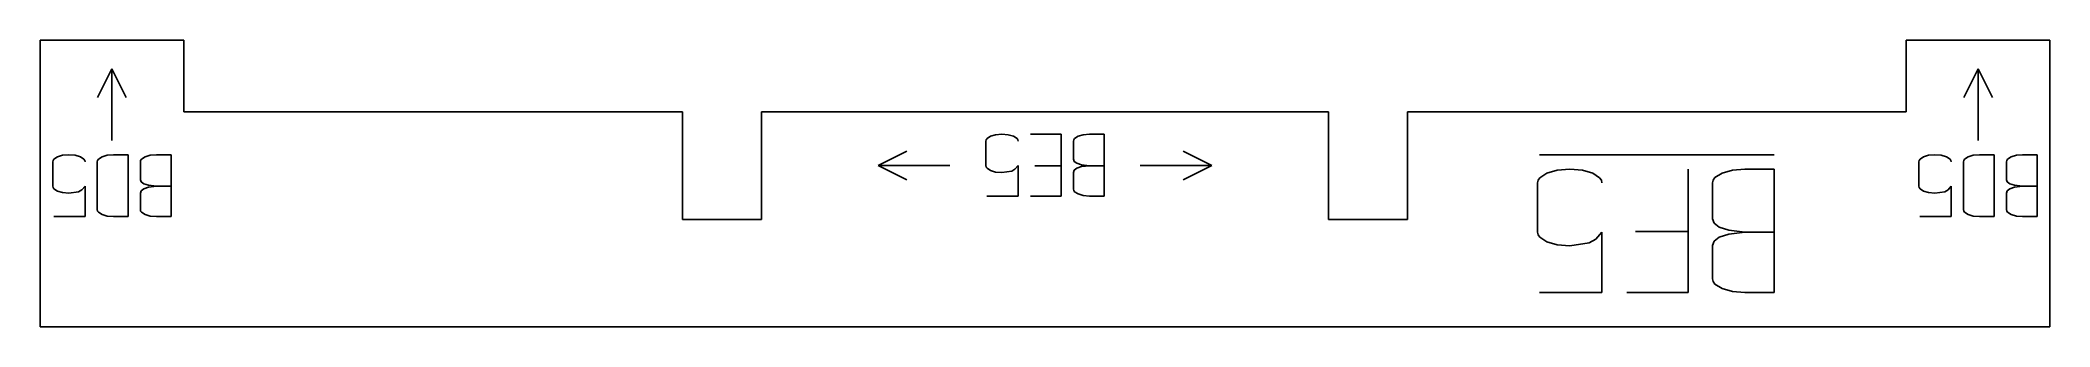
# Model space of a CAD drawing. Header units: millimetres. Extents: x 533 to 673, y -204 to -184.
import ezdxf

# ---------------------------------------------------------------- set-up
doc = ezdxf.new("R2010")
doc.units = ezdxf.units.MM
doc.layers.add('coding', color=2, linetype='Continuous')

msp = doc.modelspace()

# ---------------------------------------------------------------- linework, layer by layer
for p, q in [((533.28, -203.65), (533.28, -183.65)), ((533.28, -183.65), (543.28, -183.65)), ((543.28, -183.65), (543.28, -188.65)), ((663.28, -183.65), (673.28, -183.65)), ((663.28, -188.65), (663.28, -183.65)), ((673.28, -183.65), (673.28, -203.65)), ((543.28, -188.65), (578.03, -188.65)), ((578.03, -188.65), (578.03, -196.15)), ((583.53, -188.65), (623.03, -188.65)), ((583.53, -196.15), (583.53, -188.65)), ((623.03, -188.65), (623.03, -196.15)), ((628.53, -196.15), (628.53, -188.65)), ((663.28, -188.65), (628.53, -188.65)), ((578.03, -196.15), (583.53, -196.15)), ((623.03, -196.15), (628.53, -196.15)), ((673.28, -203.65), (533.28, -203.65))]:
    msp.add_line(p, q)
at = {"layer": 'coding'}
for p, q in [((537.28, -187.65), (538.28, -185.65)), ((538.28, -190.65), (538.28, -185.65)), ((539.28, -187.65), (538.28, -185.65)), ((667.28, -187.65), (668.28, -185.65)), ((668.28, -190.65), (668.28, -185.65)), ((669.28, -187.65), (668.28, -185.65)), ((599.48, -190.35), (599.24, -190.5)), ((599.24, -190.5), (599.48, -190.35)), ((599.84, -190.24), (599.48, -190.35)), ((599.48, -190.35), (599.84, -190.24)), ((599.84, -190.24), (600.28, -190.21)), ((600.28, -190.21), (600.72, -190.24)), ((600.72, -190.24), (601.09, -190.35)), ((601.09, -190.35), (600.72, -190.24)), ((601.09, -190.35), (601.33, -190.5)), ((601.33, -190.5), (601.09, -190.35)), ((604.4, -190.21), (602.28, -190.21)), ((602.28, -190.21), (604.4, -190.21)), ((604.4, -190.21), (604.4, -194.52)), ((604.4, -192.42), (604.4, -190.21)), ((605.34, -190.5), (605.59, -190.35)), ((605.59, -190.35), (605.34, -190.5)), ((605.59, -190.35), (605.95, -190.24)), ((605.95, -190.24), (605.59, -190.35)), ((605.95, -190.24), (606.38, -190.21)), ((606.38, -190.21), (605.95, -190.24)), ((606.38, -190.21), (607.4, -190.21)), ((607.4, -190.21), (606.38, -190.21)), ((607.4, -190.21), (607.4, -192.41)), ((607.4, -194.52), (607.4, -190.21)), ((534.48, -191.79), (534.24, -191.94)), ((534.24, -191.94), (534.48, -191.79)), ((534.84, -191.68), (534.48, -191.79)), ((534.48, -191.79), (534.84, -191.68)), ((534.84, -191.68), (535.28, -191.65)), ((535.28, -191.65), (535.72, -191.68)), ((535.72, -191.68), (536.09, -191.79)), ((536.09, -191.79), (535.72, -191.68)), ((536.09, -191.79), (536.33, -191.94)), ((536.33, -191.94), (536.09, -191.79)), ((537.34, -191.94), (537.59, -191.78)), ((537.59, -191.78), (537.34, -191.94)), ((537.59, -191.78), (537.94, -191.68)), ((537.94, -191.68), (537.59, -191.78)), ((537.94, -191.68), (538.39, -191.65)), ((538.39, -191.65), (537.94, -191.68)), ((538.39, -191.65), (539.4, -191.65)), ((539.4, -191.65), (538.39, -191.65)), ((539.4, -191.65), (539.4, -195.95)), ((539.4, -195.95), (539.4, -191.65)), ((540.34, -191.94), (540.59, -191.78)), ((540.59, -191.78), (540.34, -191.94)), ((540.59, -191.78), (540.95, -191.68)), ((540.95, -191.68), (540.59, -191.78)), ((540.95, -191.68), (541.38, -191.65)), ((541.38, -191.65), (540.95, -191.68)), ((541.38, -191.65), (542.4, -191.65)), ((542.4, -191.65), (541.38, -191.65)), ((542.4, -191.65), (542.4, -193.84)), ((542.4, -195.95), (542.4, -191.65)), ((593.66, -191.4), (591.66, -192.4)), ((599.18, -190.59), (599.16, -190.69)), ((599.16, -190.69), (599.18, -190.59)), ((599.16, -190.69), (599.16, -192.4)), ((599.16, -192.4), (599.16, -190.69)), ((599.24, -190.5), (599.18, -190.59)), ((599.18, -190.59), (599.24, -190.5)), ((601.33, -190.5), (601.39, -190.59)), ((601.39, -190.59), (601.33, -190.5)), ((601.39, -190.59), (601.41, -190.69)), ((601.41, -190.69), (601.39, -190.59)), ((605.26, -190.69), (605.28, -190.59)), ((605.28, -190.59), (605.26, -190.69)), ((605.26, -191.94), (605.26, -190.69)), ((605.26, -190.69), (605.26, -191.94)), ((605.28, -190.59), (605.34, -190.5)), ((605.34, -190.5), (605.28, -190.59)), ((612.9, -191.4), (614.9, -192.4)), ((654.07, -191.65), (637.74, -191.65)), ((664.48, -191.79), (664.24, -191.94)), ((664.24, -191.94), (664.48, -191.79)), ((664.84, -191.68), (664.48, -191.79)), ((664.48, -191.79), (664.84, -191.68)), ((664.84, -191.68), (665.28, -191.65)), ((665.28, -191.65), (665.72, -191.68)), ((665.72, -191.68), (666.09, -191.79)), ((666.09, -191.79), (665.72, -191.68)), ((666.09, -191.79), (666.33, -191.94)), ((666.33, -191.94), (666.09, -191.79)), ((667.34, -191.94), (667.59, -191.78)), ((667.59, -191.78), (667.34, -191.94)), ((667.59, -191.78), (667.94, -191.68)), ((667.94, -191.68), (667.59, -191.78)), ((667.94, -191.68), (668.39, -191.65)), ((668.39, -191.65), (667.94, -191.68)), ((668.39, -191.65), (669.4, -191.65)), ((669.4, -191.65), (668.39, -191.65)), ((669.4, -191.65), (669.4, -195.95)), ((669.4, -195.95), (669.4, -191.65)), ((670.34, -191.94), (670.59, -191.78)), ((670.59, -191.78), (670.34, -191.94)), ((670.59, -191.78), (670.95, -191.68)), ((670.95, -191.68), (670.59, -191.78)), ((670.95, -191.68), (671.38, -191.65)), ((671.38, -191.65), (670.95, -191.68)), ((671.38, -191.65), (672.4, -191.65)), ((672.4, -191.65), (671.38, -191.65)), ((672.4, -191.65), (672.4, -193.84)), ((672.4, -195.95), (672.4, -191.65)), ((534.18, -192.03), (534.16, -192.13)), ((534.16, -192.13), (534.18, -192.03)), ((534.16, -192.13), (534.16, -193.84)), ((534.16, -193.84), (534.16, -192.13)), ((534.24, -191.94), (534.18, -192.03)), ((534.18, -192.03), (534.24, -191.94)), ((536.33, -191.94), (536.39, -192.03)), ((536.39, -192.03), (536.33, -191.94)), ((536.39, -192.03), (536.41, -192.13)), ((536.41, -192.13), (536.39, -192.03)), ((537.26, -192.13), (537.28, -192.03)), ((537.28, -192.03), (537.26, -192.13)), ((537.26, -195.47), (537.26, -192.13)), ((537.26, -192.13), (537.26, -195.47)), ((537.28, -192.03), (537.34, -191.94)), ((537.34, -191.94), (537.28, -192.03)), ((540.26, -192.13), (540.28, -192.03)), ((540.28, -192.03), (540.26, -192.13)), ((540.26, -193.38), (540.26, -192.13)), ((540.26, -192.13), (540.26, -193.38)), ((540.28, -192.03), (540.34, -191.94)), ((540.34, -191.94), (540.28, -192.03)), ((596.66, -192.4), (591.66, -192.4)), ((593.66, -193.4), (591.66, -192.4)), ((599.16, -192.4), (599.18, -192.5)), ((599.18, -192.5), (599.16, -192.4)), ((599.18, -192.5), (599.24, -192.58)), ((599.24, -192.58), (599.18, -192.5)), ((599.24, -192.58), (599.48, -192.74)), ((599.48, -192.74), (599.24, -192.58)), ((599.48, -192.74), (599.84, -192.85)), ((599.84, -192.85), (599.48, -192.74)), ((599.84, -192.85), (600.28, -192.88)), ((600.28, -192.88), (599.84, -192.85)), ((600.28, -192.88), (600.96, -192.78)), ((600.96, -192.78), (600.28, -192.88)), ((600.96, -192.78), (601.19, -192.65)), ((601.19, -192.65), (600.96, -192.78)), ((601.19, -192.65), (601.41, -192.4)), ((601.41, -192.4), (601.19, -192.65)), ((601.41, -192.4), (601.41, -194.52)), ((601.41, -194.52), (601.41, -192.4)), ((604.4, -192.42), (602.57, -192.42)), ((602.57, -192.42), (604.4, -192.42)), ((604.4, -194.52), (604.4, -192.42)), ((605.32, -192.1), (605.26, -191.94)), ((605.26, -191.94), (605.32, -192.1)), ((605.32, -192.71), (605.26, -192.87)), ((605.26, -192.87), (605.32, -192.71)), ((605.26, -192.87), (605.26, -194.04)), ((605.26, -194.04), (605.26, -192.87)), ((605.49, -192.23), (605.32, -192.1)), ((605.32, -192.1), (605.49, -192.23)), ((605.49, -192.57), (605.32, -192.71)), ((605.32, -192.71), (605.49, -192.57)), ((605.83, -192.34), (605.49, -192.23)), ((605.49, -192.23), (605.83, -192.34)), ((605.83, -192.47), (605.49, -192.57)), ((605.49, -192.57), (605.83, -192.47)), ((606.38, -192.41), (605.83, -192.34)), ((605.83, -192.34), (606.38, -192.41)), ((606.38, -192.41), (605.83, -192.47)), ((605.83, -192.47), (606.38, -192.41)), ((607.4, -192.41), (606.38, -192.41)), ((606.38, -192.41), (607.4, -192.41)), ((607.4, -192.41), (607.4, -194.52)), ((609.9, -192.4), (614.9, -192.4)), ((612.9, -193.4), (614.9, -192.4)), ((637.75, -193.24), (638.23, -192.93)), ((638.23, -192.93), (638.95, -192.72)), ((638.95, -192.72), (639.84, -192.65)), ((639.84, -192.65), (640.72, -192.72)), ((640.72, -192.72), (641.44, -192.93)), ((641.92, -193.24), (641.44, -192.93)), ((648.08, -192.65), (648.08, -197)), ((649.95, -193.23), (650.45, -192.92)), ((651.17, -192.71), (650.45, -192.92)), ((652.04, -192.65), (651.17, -192.71)), ((654.07, -192.65), (652.04, -192.65)), ((654.07, -197.04), (654.07, -192.65)), ((664.18, -192.03), (664.16, -192.13)), ((664.16, -192.13), (664.18, -192.03)), ((664.16, -192.13), (664.16, -193.84)), ((664.16, -193.84), (664.16, -192.13)), ((664.24, -191.94), (664.18, -192.03)), ((664.18, -192.03), (664.24, -191.94)), ((666.33, -191.94), (666.39, -192.03)), ((666.39, -192.03), (666.33, -191.94)), ((666.39, -192.03), (666.41, -192.13)), ((666.41, -192.13), (666.39, -192.03)), ((667.26, -192.13), (667.28, -192.03)), ((667.28, -192.03), (667.26, -192.13)), ((667.26, -195.47), (667.26, -192.13)), ((667.26, -192.13), (667.26, -195.47)), ((667.28, -192.03), (667.34, -191.94)), ((667.34, -191.94), (667.28, -192.03)), ((670.26, -192.13), (670.28, -192.03)), ((670.28, -192.03), (670.26, -192.13)), ((670.26, -193.38), (670.26, -192.13)), ((670.26, -192.13), (670.26, -193.38)), ((670.28, -192.03), (670.34, -191.94)), ((670.34, -191.94), (670.28, -192.03)), ((534.16, -193.84), (534.18, -193.93)), ((534.18, -193.93), (534.16, -193.84)), ((534.18, -193.93), (534.24, -194.02)), ((534.24, -194.02), (534.18, -193.93)), ((534.24, -194.02), (534.48, -194.18)), ((534.48, -194.18), (534.24, -194.02)), ((534.48, -194.18), (534.84, -194.28)), ((534.84, -194.28), (534.48, -194.18)), ((534.84, -194.28), (535.28, -194.32)), ((535.28, -194.32), (534.84, -194.28)), ((535.28, -194.32), (535.96, -194.22)), ((535.96, -194.22), (535.28, -194.32)), ((535.96, -194.22), (536.19, -194.09)), ((536.19, -194.09), (535.96, -194.22)), ((536.19, -194.09), (536.41, -193.84)), ((536.41, -193.84), (536.19, -194.09)), ((536.41, -193.84), (536.41, -195.95)), ((536.41, -195.95), (536.41, -193.84)), ((540.32, -193.53), (540.26, -193.38)), ((540.26, -193.38), (540.32, -193.53)), ((540.32, -194.15), (540.26, -194.31)), ((540.26, -194.31), (540.32, -194.15)), ((540.26, -194.31), (540.26, -195.47)), ((540.26, -195.47), (540.26, -194.31)), ((540.49, -193.67), (540.32, -193.53)), ((540.32, -193.53), (540.49, -193.67)), ((540.49, -194.01), (540.32, -194.15)), ((540.32, -194.15), (540.49, -194.01)), ((540.83, -193.77), (540.49, -193.67)), ((540.49, -193.67), (540.83, -193.77)), ((540.83, -193.91), (540.49, -194.01)), ((540.49, -194.01), (540.83, -193.91)), ((541.38, -193.84), (540.83, -193.77)), ((540.83, -193.77), (541.38, -193.84)), ((541.38, -193.84), (540.83, -193.91)), ((540.83, -193.91), (541.38, -193.84)), ((542.4, -193.84), (541.38, -193.84)), ((541.38, -193.84), (542.4, -193.84)), ((542.4, -193.84), (542.4, -195.95)), ((601.41, -194.52), (599.23, -194.52)), ((599.23, -194.52), (601.41, -194.52)), ((604.4, -194.52), (602.28, -194.52)), ((602.28, -194.52), (604.4, -194.52)), ((605.26, -194.04), (605.28, -194.13)), ((605.28, -194.13), (605.26, -194.04)), ((605.28, -194.13), (605.34, -194.22)), ((605.34, -194.22), (605.28, -194.13)), ((605.34, -194.22), (605.59, -194.37)), ((605.59, -194.37), (605.34, -194.22)), ((605.59, -194.37), (605.95, -194.48)), ((605.95, -194.48), (605.59, -194.37)), ((605.95, -194.48), (606.38, -194.52)), ((606.38, -194.52), (605.95, -194.48)), ((606.38, -194.52), (607.4, -194.52)), ((607.4, -194.52), (606.38, -194.52)), ((637.59, -193.61), (637.63, -193.41)), ((637.59, -193.61), (637.59, -197.03)), ((637.63, -193.41), (637.75, -193.24)), ((641.92, -193.24), (642.04, -193.41)), ((642.04, -193.41), (642.08, -193.61)), ((649.83, -193.41), (649.79, -193.61)), ((649.79, -193.61), (649.79, -196.12)), ((649.83, -193.41), (649.95, -193.23)), ((664.16, -193.84), (664.18, -193.93)), ((664.18, -193.93), (664.16, -193.84)), ((664.18, -193.93), (664.24, -194.02)), ((664.24, -194.02), (664.18, -193.93)), ((664.24, -194.02), (664.48, -194.18)), ((664.48, -194.18), (664.24, -194.02)), ((664.48, -194.18), (664.84, -194.28)), ((664.84, -194.28), (664.48, -194.18)), ((664.84, -194.28), (665.28, -194.32)), ((665.28, -194.32), (664.84, -194.28)), ((665.28, -194.32), (665.96, -194.22)), ((665.96, -194.22), (665.28, -194.32)), ((665.96, -194.22), (666.19, -194.09)), ((666.19, -194.09), (665.96, -194.22)), ((666.19, -194.09), (666.41, -193.84)), ((666.41, -193.84), (666.19, -194.09)), ((666.41, -193.84), (666.41, -195.95)), ((666.41, -195.95), (666.41, -193.84)), ((670.32, -193.53), (670.26, -193.38)), ((670.26, -193.38), (670.32, -193.53)), ((670.32, -194.15), (670.26, -194.31)), ((670.26, -194.31), (670.32, -194.15)), ((670.26, -194.31), (670.26, -195.47)), ((670.26, -195.47), (670.26, -194.31)), ((670.49, -193.67), (670.32, -193.53)), ((670.32, -193.53), (670.49, -193.67)), ((670.49, -194.01), (670.32, -194.15)), ((670.32, -194.15), (670.49, -194.01)), ((670.83, -193.77), (670.49, -193.67)), ((670.49, -193.67), (670.83, -193.77)), ((670.83, -193.91), (670.49, -194.01)), ((670.49, -194.01), (670.83, -193.91)), ((671.38, -193.84), (670.83, -193.77)), ((670.83, -193.77), (671.38, -193.84)), ((671.38, -193.84), (670.83, -193.91)), ((670.83, -193.91), (671.38, -193.84)), ((672.4, -193.84), (671.38, -193.84)), ((671.38, -193.84), (672.4, -193.84)), ((672.4, -193.84), (672.4, -195.95)), ((536.41, -195.95), (534.23, -195.95)), ((534.23, -195.95), (536.41, -195.95)), ((537.28, -195.57), (537.26, -195.47)), ((537.26, -195.47), (537.28, -195.57)), ((537.34, -195.65), (537.28, -195.57)), ((537.28, -195.57), (537.34, -195.65)), ((537.59, -195.81), (537.34, -195.65)), ((537.34, -195.65), (537.59, -195.81)), ((537.95, -195.92), (537.59, -195.81)), ((537.59, -195.81), (537.95, -195.92)), ((538.39, -195.95), (537.95, -195.92)), ((537.95, -195.92), (538.39, -195.95)), ((539.4, -195.95), (538.39, -195.95)), ((538.39, -195.95), (539.4, -195.95)), ((540.26, -195.47), (540.28, -195.57)), ((540.28, -195.57), (540.26, -195.47)), ((540.28, -195.57), (540.34, -195.65)), ((540.34, -195.65), (540.28, -195.57)), ((540.34, -195.65), (540.59, -195.81)), ((540.59, -195.81), (540.34, -195.65)), ((540.59, -195.81), (540.95, -195.92)), ((540.95, -195.92), (540.59, -195.81)), ((540.95, -195.92), (541.38, -195.95)), ((541.38, -195.95), (540.95, -195.92)), ((541.38, -195.95), (542.4, -195.95)), ((542.4, -195.95), (541.38, -195.95)), ((666.41, -195.95), (664.23, -195.95)), ((664.23, -195.95), (666.41, -195.95)), ((667.28, -195.57), (667.26, -195.47)), ((667.26, -195.47), (667.28, -195.57)), ((667.34, -195.65), (667.28, -195.57)), ((667.28, -195.57), (667.34, -195.65)), ((667.59, -195.81), (667.34, -195.65)), ((667.34, -195.65), (667.59, -195.81)), ((667.95, -195.92), (667.59, -195.81)), ((667.59, -195.81), (667.95, -195.92)), ((668.39, -195.95), (667.95, -195.92)), ((667.95, -195.92), (668.39, -195.95)), ((669.4, -195.95), (668.39, -195.95)), ((668.39, -195.95), (669.4, -195.95)), ((670.26, -195.47), (670.28, -195.57)), ((670.28, -195.57), (670.26, -195.47)), ((670.28, -195.57), (670.34, -195.65)), ((670.34, -195.65), (670.28, -195.57)), ((670.34, -195.65), (670.59, -195.81)), ((670.59, -195.81), (670.34, -195.65)), ((670.59, -195.81), (670.95, -195.92)), ((670.95, -195.92), (670.59, -195.81)), ((670.95, -195.92), (671.38, -195.95)), ((671.38, -195.95), (670.95, -195.92)), ((671.38, -195.95), (672.4, -195.95)), ((672.4, -195.95), (671.38, -195.95)), ((637.59, -197.03), (637.63, -197.22)), ((637.75, -197.4), (637.63, -197.22)), ((637.75, -197.4), (638.23, -197.71)), ((642.08, -197.03), (641.65, -197.54)), ((642.08, -201.26), (642.08, -197.03)), ((648.08, -197), (644.42, -197)), ((648.08, -197), (648.08, -201.26)), ((649.79, -196.12), (649.9, -196.42)), ((650.25, -196.69), (649.9, -196.42)), ((649.9, -197.66), (650.25, -197.38)), ((650.25, -196.69), (650.92, -196.9)), ((650.93, -197.17), (650.25, -197.38)), ((650.92, -196.9), (652.04, -197.04)), ((652.04, -197.04), (650.93, -197.17)), ((652.04, -197.04), (654.07, -197.04)), ((654.07, -201.26), (654.07, -197.04)), ((638.95, -197.92), (638.23, -197.71)), ((638.95, -197.92), (639.84, -197.99)), ((641.19, -197.79), (639.84, -197.99)), ((641.65, -197.54), (641.19, -197.79)), ((649.9, -197.66), (649.79, -197.96)), ((649.79, -197.96), (649.79, -200.3)), ((642.08, -201.26), (637.74, -201.26)), ((648.08, -201.26), (643.82, -201.26)), ((649.79, -200.3), (649.83, -200.49)), ((649.95, -200.66), (649.83, -200.49)), ((650.45, -200.97), (649.95, -200.66)), ((651.18, -201.19), (650.45, -200.97)), ((652.04, -201.26), (651.18, -201.19)), ((652.04, -201.26), (654.07, -201.26))]:
    msp.add_line(p, q, dxfattribs=at)

doc.saveas('drawing.dxf')
